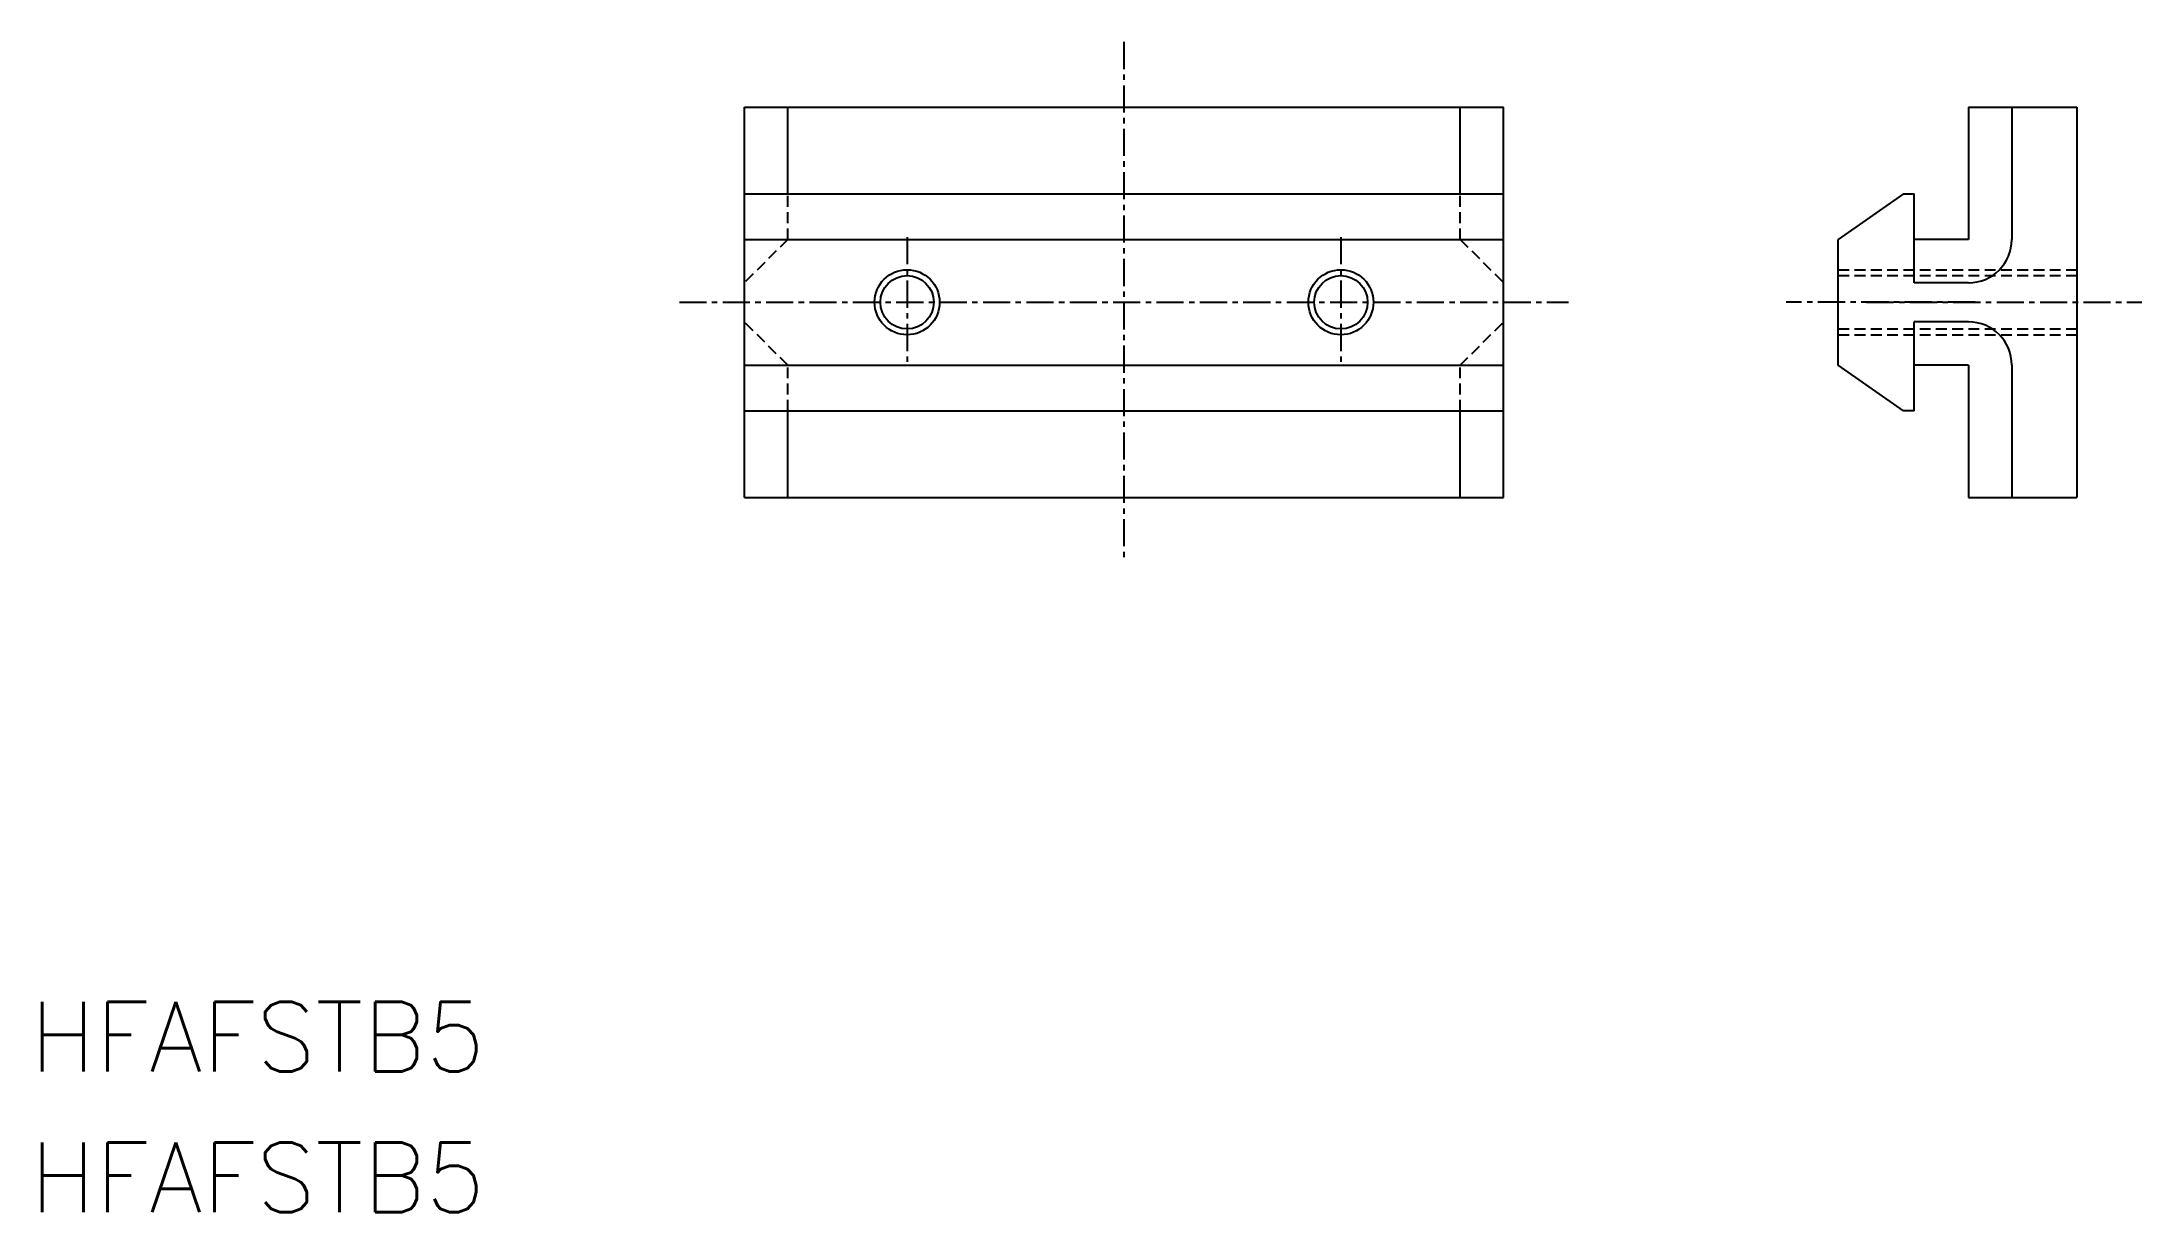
# Model space of a CAD drawing. Extents: x -49.9 to 46.9, y -41.9 to 12.
import ezdxf

# ---------------------------------------------------------------- set-up
doc = ezdxf.new("R2010")
doc.units = 0
doc.linetypes.add('CENTER', pattern=[2, 1.25, -0.25, 0.25, -0.25])
doc.linetypes.add('DASHED', pattern=[0.75, 0.5, -0.25])
doc.layers.get('0').update_dxf_attribs({"linetype": 'CONTINUOUS'})
doc.layers.add('CENTER', color=1, linetype='CENTER')
doc.styles.get("Standard").update_dxf_attribs({"font": 'txt.shx', "bigfont": 'bigfont.shx'})

msp = doc.modelspace()

# ---------------------------------------------------------------- linework, layer by layer
at = {"color": 7, "linetype": 'CONTINUOUS'}
for p, q in [((-17.5, 9), (17.5, 9)), ((-17.5, -9), (-17.5, 9)), ((-15.5, 5), (-15.5, 9)), ((15.5, 5), (15.5, 9)), ((17.5, -9), (17.5, 9)), ((38.933, 9), (43.933, 9)), ((38.933, 9), (38.933, 2.9)), ((40.933, 9), (40.933, 2.9)), ((43.933, 9), (43.933, -9)), ((-17.5, 5), (17.5, 5)), ((35.933, 5), (32.933, 2.9)), ((35.933, 5), (36.433, 5)), ((36.433, 0.9), (36.433, 5)), ((-17.5, 2.9), (17.5, 2.9)), ((32.933, -2.9), (32.933, 2.9)), ((38.933, 2.9), (36.433, 2.9)), ((38.933, 0.9), (36.433, 0.9)), ((38.933, -0.9), (36.433, -0.9)), ((36.433, -5), (36.433, -0.9)), ((-17.5, -2.9), (17.5, -2.9)), ((35.933, -5), (32.933, -2.9)), ((38.933, -2.9), (36.433, -2.9)), ((38.933, -2.9), (38.933, -9)), ((40.933, -2.9), (40.933, -9)), ((-17.5, -5), (17.5, -5)), ((-15.5, -9), (-15.5, -5)), ((15.5, -9), (15.5, -5)), ((36.433, -5), (35.933, -5)), ((-17.5, -9), (17.5, -9)), ((38.933, -9), (43.933, -9))]:
    msp.add_line(p, q, dxfattribs=at)
at = {"color": 3, "linetype": 'DASHED'}
for p, q in [((-15.5, 2.9), (-15.5, 5)), ((15.5, 2.9), (15.5, 5)), ((-15.5, 2.9), (-17.5, 0.9)), ((15.5, 2.9), (17.5, 0.9)), ((32.933, 1.5), (43.933, 1.5)), ((32.933, 1.23), (43.933, 1.23)), ((-15.5, -2.9), (-17.5, -0.9)), ((15.5, -2.9), (17.5, -0.9)), ((32.933, -1.23), (43.933, -1.23)), ((32.933, -1.5), (43.933, -1.5)), ((-15.5, -5), (-15.5, -2.9)), ((15.5, -5), (15.5, -2.9))]:
    msp.add_line(p, q, dxfattribs=at)
at = {"color": 3, "linetype": 'CONTINUOUS'}
for centre in [(-10, 0), (10, 0)]:
    msp.add_circle(centre, 1.5, dxfattribs=at)
at = {"color": 7, "linetype": 'CONTINUOUS'}
for centre in [(-10, 0), (10, 0)]:
    msp.add_circle(centre, 1.23, dxfattribs=at)
for centre, start, end in [((38.933, 2.9), 270, 0), ((38.933, -2.9), 0, 90)]:
    msp.add_arc(centre, 2, start, end, dxfattribs=at)
at = {"layer": 'CENTER', "color": 1, "linetype": 'CENTER'}
for p, q in [((0, 12), (0, -12)), ((-10, 3), (-10, -3)), ((10, 3), (10, -3)), ((-20.5, 0), (20.5, 0)), ((39.242, 0), (30.524, 0)), ((34.233, 0), (46.933, 0))]:
    msp.add_line(p, q, dxfattribs=at)

# ---------------------------------------------------------------- texts
at = {"color": 7, "linetype": 'CONTINUOUS'}
for p in [(-50.432, -35.457), (-50.432, -41.942)]:
    msp.add_text('HFAFSTB5', height=3.2, dxfattribs=at).set_placement(p)

doc.saveas('drawing.dxf')
